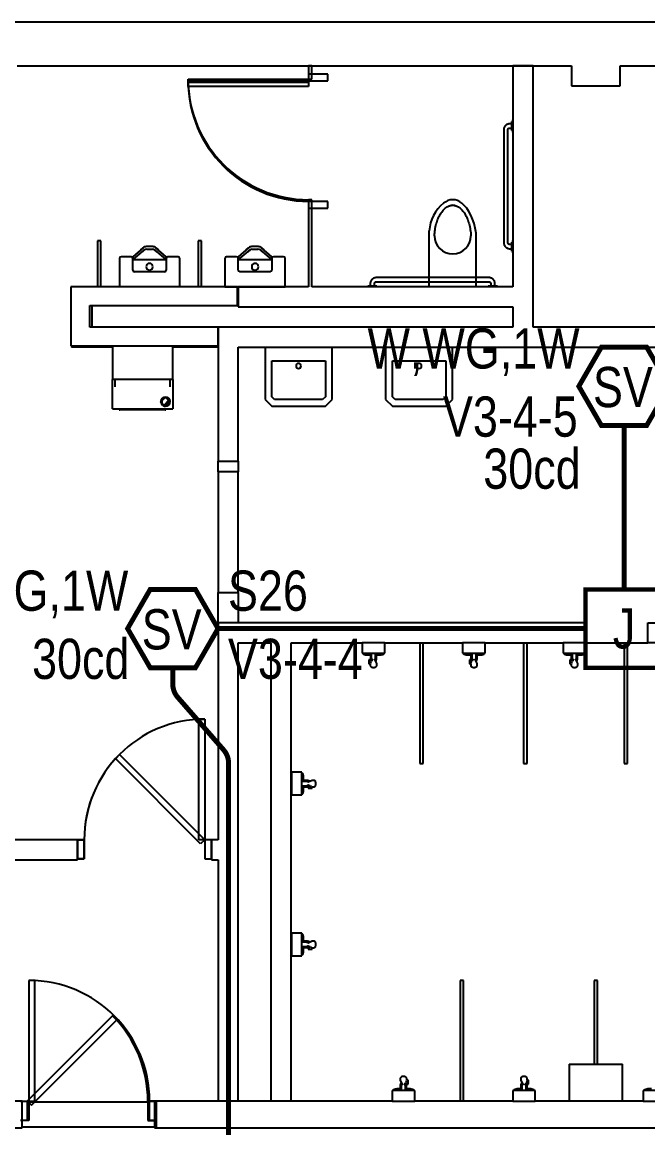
# Model space of a CAD drawing. Header units: inches. Extents: x 3516 to 15434, y -1454 to 5991.
# Drawn here: x 11132.4 to 11319.3, y 3495.1 to 3825.1 of the extents above; entities that cross this region are included whole.
import ezdxf
from ezdxf.enums import TextEntityAlignment as Align

# ---------------------------------------------------------------- set-up
doc = ezdxf.new("R2010")
doc.units = ezdxf.units.IN
doc.header["$LTSCALE"] = 0.25
doc.header["$MEASUREMENT"] = 0
for name, color, linetype in [('BACKGROUND', 8, 'Continuous'), ('CONDUIT', 6, 'Continuous'), ('JUNCTION BOX', 1, 'Continuous'), ('SPEAKER STROBE', 1, 'Continuous')]:
    doc.layers.add(name, color=color, linetype=linetype)
doc.styles.add('Arial', font='arial.ttf', dxfattribs={"width": 0.8})

# ---------------------------------------------------------------- blocks, each defined once
blk = doc.blocks.new('G4-S7VM')
at = {"layer": 'SPEAKER STROBE', "const_width": 1.46}
blk.add_lwpolyline([(13.83, 0.21), (7.08, 11.9), (-6.42, 11.9), (-13.17, 0.21), (-6.42, -11.49), (7.08, -11.49)], close=True, dxfattribs=at)
at = {"layer": 'SPEAKER STROBE', "style": 'Arial', "width": 0.8}
blk.add_text('SV', height=12, dxfattribs=at).set_placement((0, 0), align=Align.MIDDLE)
for tag, p in [('W', (-12.95, 11.52)), ('CANDELA', (-12.62, -8.82)), ('1/2W', (-12.62, -29.16))]:
    blk.add_attdef(tag, text='', height=12, dxfattribs=at).set_placement(p, align=Align.MIDDLE_RIGHT)
for tag, p in [('Speaker_Circuit', (16.8, 11.52)), ('Visual_Circuit', (16.8, -8.82))]:
    blk.add_attdef(tag, text='', height=12, dxfattribs=at).set_placement(p, align=Align.MIDDLE_LEFT)
blk = doc.blocks.new('JUNCTION BOX')
at = {"const_width": 1.3}
blk.add_lwpolyline([(-11.5, -11.68), (-11.5, 11.7), (11.89, 11.7), (11.89, -11.68)], close=True, dxfattribs=at)
at = {"style": 'Arial', "width": 0.8}
blk.add_text('J', height=12, dxfattribs=at).set_placement((0, 0), align=Align.MIDDLE)
blk.add_attdef('SUBSCRIPT', text='', height=12, dxfattribs=at).set_placement((-16.56, -9.02), align=Align.MIDDLE_RIGHT)

msp = doc.modelspace()

# ---------------------------------------------------------------- linework, layer by layer
at = {"layer": 'BACKGROUND'}
for p, q in [((11560.53, 3825.13), (10574.03, 3825.13)), ((11130.95, 3812.13), (11296.45, 3812.13)), ((11218.95, 3812.13), (11217.95, 3812.13)), ((11217.95, 3812.13), (11217.95, 3808.13)), ((11218.95, 3808.13), (11218.95, 3812.13)), ((11278.95, 3812.13), (11278.95, 3746.13)), ((11284.95, 3812.13), (11278.95, 3812.13)), ((11284.95, 3734.13), (11284.95, 3812.13)), ((11296.45, 3812.13), (11296.45, 3806.13)), ((11310.95, 3812.13), (11476.45, 3812.13)), ((11310.95, 3806.13), (11310.95, 3812.13)), ((11223.7, 3809.63), (11217.95, 3809.63)), ((11217.95, 3809.63), (11217.95, 3807.63)), ((11223.7, 3807.63), (11223.7, 3809.63)), ((11181.95, 3807.13), (11181.95, 3808.13)), ((11181.95, 3808.13), (11217.95, 3808.13)), ((11181.95, 3805.88), (11181.95, 3807.63)), ((11181.95, 3807.63), (11217.95, 3807.63)), ((11217.95, 3807.13), (11181.95, 3807.13)), ((11217.95, 3805.88), (11181.95, 3805.88)), ((11217.95, 3808.13), (11218.95, 3808.13)), ((11217.95, 3808.13), (11217.95, 3807.13)), ((11217.95, 3807.63), (11217.95, 3805.88)), ((11217.95, 3807.63), (11223.7, 3807.63)), ((11296.45, 3806.13), (11310.95, 3806.13)), ((11278.95, 3795.69), (11278.67, 3795.69)), ((11278.67, 3794.13), (11278.67, 3795.48)), ((11276.2, 3793.01), (11276.2, 3759.38)), ((11277.45, 3759.38), (11277.45, 3793.01)), ((11278.67, 3794.76), (11277.95, 3794.76)), ((11277.95, 3793.51), (11278.67, 3793.51)), ((11278.67, 3792.78), (11278.67, 3794.13)), ((11278.67, 3792.57), (11278.95, 3792.57)), ((11218.95, 3772.13), (11217.95, 3772.13)), ((11217.95, 3772.13), (11217.95, 3746.13)), ((11218.95, 3746.13), (11218.95, 3772.13)), ((11223.7, 3771.63), (11217.95, 3771.63)), ((11217.95, 3771.63), (11217.95, 3769.63)), ((11217.95, 3769.63), (11223.7, 3769.63)), ((11223.7, 3769.63), (11223.7, 3771.63)), ((11253.98, 3746.13), (11253.98, 3762.81)), ((11267.98, 3746.13), (11267.98, 3762.15)), ((11155.95, 3759.88), (11154.95, 3759.88)), ((11154.95, 3759.88), (11154.95, 3746.13)), ((11155.95, 3746.13), (11155.95, 3759.88)), ((11185.95, 3759.88), (11184.95, 3759.88)), ((11184.95, 3759.88), (11184.95, 3746.13)), ((11185.95, 3746.13), (11185.95, 3759.88)), ((11278.67, 3758.76), (11278.08, 3758.76)), ((11278.95, 3759.69), (11278.67, 3759.69)), ((11278.67, 3758.13), (11278.67, 3759.48)), ((11168.53, 3757.77), (11165.45, 3755.13)), ((11165.45, 3754.14), (11168.95, 3757.14)), ((11167.82, 3757.16), (11168.53, 3757.77)), ((11168.95, 3757.14), (11168.32, 3756.61)), ((11171.4, 3758.13), (11169.51, 3758.13)), ((11169.6, 3757.38), (11171.3, 3757.38)), ((11172.58, 3756.61), (11171.95, 3757.14)), ((11171.95, 3757.14), (11175.45, 3754.14)), ((11172.37, 3757.77), (11173.09, 3757.16)), ((11175.45, 3755.13), (11172.37, 3757.77)), ((11200.03, 3757.77), (11196.95, 3755.13)), ((11196.95, 3754.14), (11200.45, 3757.14)), ((11199.32, 3757.16), (11200.03, 3757.77)), ((11200.45, 3757.14), (11199.82, 3756.61)), ((11202.9, 3758.13), (11201.01, 3758.13)), ((11201.1, 3757.38), (11202.8, 3757.38)), ((11204.08, 3756.61), (11203.45, 3757.14)), ((11203.45, 3757.14), (11206.95, 3754.14)), ((11203.87, 3757.77), (11204.59, 3757.16)), ((11206.95, 3755.13), (11203.87, 3757.77)), ((11278.08, 3757.51), (11278.67, 3757.51)), ((11278.67, 3756.78), (11278.67, 3758.13)), ((11278.67, 3756.57), (11278.95, 3756.57)), ((11161.45, 3754.63), (11161.45, 3746.13)), ((11164.95, 3755.13), (11161.95, 3755.13)), ((11165.45, 3755.13), (11165.45, 3754.63)), ((11165.45, 3751.13), (11165.45, 3754.63)), ((11175.45, 3754.14), (11165.45, 3754.14)), ((11175.45, 3754.63), (11175.45, 3755.13)), ((11175.45, 3754.63), (11175.45, 3751.13)), ((11178.95, 3755.13), (11175.95, 3755.13)), ((11179.45, 3746.13), (11179.45, 3754.63)), ((11192.95, 3754.63), (11192.95, 3746.13)), ((11196.45, 3755.13), (11193.45, 3755.13)), ((11196.95, 3755.13), (11196.95, 3754.63)), ((11196.95, 3751.13), (11196.95, 3754.63)), ((11206.95, 3754.14), (11196.95, 3754.14)), ((11206.95, 3754.63), (11206.95, 3755.13)), ((11206.95, 3754.63), (11206.95, 3751.13)), ((11210.45, 3755.13), (11207.45, 3755.13)), ((11210.95, 3746.13), (11210.95, 3754.63)), ((11174.95, 3750.63), (11165.95, 3750.63)), ((11206.45, 3750.63), (11197.45, 3750.63)), ((11271.83, 3748.88), (11238.2, 3748.88)), ((11154.95, 3746.13), (11146.95, 3746.13)), ((11146.95, 3746.13), (11146.95, 3740.51)), ((11155.95, 3746.13), (11154.95, 3746.13)), ((11184.95, 3746.13), (11155.95, 3746.13)), ((11185.95, 3746.13), (11184.95, 3746.13)), ((11196.76, 3746.13), (11185.95, 3746.13)), ((11192.95, 3746.13), (11210.95, 3746.13)), ((11196.76, 3740.51), (11196.76, 3746.13)), ((11217.95, 3746.13), (11196.95, 3746.13)), ((11196.95, 3746.13), (11196.95, 3740.13)), ((11278.95, 3746.13), (11218.95, 3746.13)), ((11235.39, 3746.41), (11235.39, 3746.13)), ((11235.6, 3746.41), (11236.95, 3746.41)), ((11236.33, 3747.01), (11236.33, 3746.41)), ((11236.95, 3746.41), (11238.3, 3746.41)), ((11237.58, 3746.41), (11237.58, 3747.01)), ((11238.2, 3747.63), (11271.83, 3747.63)), ((11238.51, 3746.13), (11238.51, 3746.41)), ((11271.39, 3746.41), (11271.39, 3746.13)), ((11271.6, 3746.41), (11272.95, 3746.41)), ((11272.33, 3747.13), (11272.33, 3746.41)), ((11272.95, 3746.41), (11274.3, 3746.41)), ((11273.58, 3746.41), (11273.58, 3747.13)), ((11274.51, 3746.13), (11274.51, 3746.41)), ((11146.95, 3740.51), (11146.95, 3728.51)), ((11152.58, 3740.51), (11196.76, 3740.51)), ((11152.58, 3734.13), (11152.58, 3740.51)), ((11153.19, 3740.13), (11153.19, 3734.13)), ((11196.95, 3740.13), (11278.95, 3740.13)), ((11278.95, 3740.13), (11278.95, 3734.13)), ((11190.95, 3734.13), (11152.58, 3734.13)), ((11278.95, 3734.13), (11190.95, 3734.13)), ((11190.95, 3734.13), (11190.95, 3728.51)), ((11190.95, 3728.51), (11190.95, 3734.13)), ((11324.61, 3734.13), (11284.95, 3734.13)), ((11146.95, 3728.51), (11152.58, 3728.51)), ((11147.19, 3728.51), (11147.19, 3728.13)), ((11159.36, 3728.13), (11147.19, 3728.13)), ((11152.58, 3728.51), (11190.95, 3728.51)), ((11159.36, 3728.51), (11159.36, 3718.51)), ((11177.36, 3718.51), (11177.36, 3728.51)), ((11190.95, 3728.13), (11177.36, 3728.13)), ((11190.95, 3728.51), (11190.95, 3728.13)), ((11190.95, 3728.13), (11190.95, 3694.13)), ((11196.95, 3728.13), (11324.61, 3728.13)), ((11196.95, 3694.13), (11196.95, 3728.13)), ((11204.95, 3728.13), (11204.95, 3712.51)), ((11224.95, 3712.51), (11224.95, 3728.13)), ((11240.95, 3728.13), (11240.95, 3712.51)), ((11260.95, 3712.51), (11260.95, 3728.13)), ((11206.95, 3713.33), (11206.95, 3724.01)), ((11206.95, 3724.01), (11222.95, 3724.01)), ((11222.95, 3724.01), (11222.95, 3713.33)), ((11242.95, 3713.33), (11242.95, 3724.01)), ((11242.95, 3724.01), (11258.95, 3724.01)), ((11258.95, 3724.01), (11258.95, 3713.33)), ((11159.36, 3716.26), (11159.36, 3718.51)), ((11160.11, 3718.51), (11159.36, 3718.51)), ((11159.36, 3709.76), (11159.36, 3716.26)), ((11176.61, 3718.51), (11160.11, 3718.51)), ((11160.11, 3718.51), (11160.11, 3716.26)), ((11177.36, 3718.51), (11176.61, 3718.51)), ((11176.61, 3716.26), (11176.61, 3718.51)), ((11177.36, 3718.51), (11177.36, 3716.26)), ((11177.36, 3716.26), (11177.36, 3709.76)), ((11173.75, 3711.75), (11175.17, 3713.16)), ((11175.17, 3713.16), (11176.14, 3712.19)), ((11204.95, 3712.51), (11206.95, 3710.51)), ((11207.78, 3712.51), (11206.95, 3713.33)), ((11222.12, 3712.51), (11207.78, 3712.51)), ((11222.95, 3713.33), (11222.12, 3712.51)), ((11222.95, 3710.51), (11224.95, 3712.51)), ((11240.95, 3712.51), (11242.95, 3710.51)), ((11243.78, 3712.51), (11242.95, 3713.33)), ((11258.12, 3712.51), (11243.78, 3712.51)), ((11258.95, 3713.33), (11258.12, 3712.51)), ((11258.95, 3710.51), (11260.95, 3712.51)), ((11159.36, 3709.76), (11177.36, 3709.76)), ((11161.36, 3709.76), (11161.36, 3709.38)), ((11161.61, 3709.38), (11161.36, 3709.38)), ((11161.36, 3709.38), (11161.61, 3709.38)), ((11175.11, 3709.38), (11161.61, 3709.38)), ((11174.73, 3710.78), (11173.75, 3711.75)), ((11176.16, 3712.17), (11174.75, 3710.75)), ((11174.93, 3710.58), (11174.75, 3710.75)), ((11174.93, 3710.57), (11176.34, 3711.99)), ((11176.34, 3711.99), (11174.93, 3710.58)), ((11175.11, 3709.38), (11175.36, 3709.38)), ((11175.36, 3709.38), (11175.11, 3709.38)), ((11175.36, 3709.38), (11175.36, 3709.76)), ((11176.16, 3712.17), (11176.34, 3711.99)), ((11206.95, 3710.51), (11222.95, 3710.51)), ((11242.95, 3710.51), (11258.95, 3710.51)), ((11190.95, 3694.13), (11196.95, 3694.13)), ((11190.95, 3690.88), (11190.95, 3694.13)), ((11196.95, 3694.13), (11196.95, 3690.88)), ((11196.95, 3690.88), (11190.95, 3690.88)), ((11190.95, 3690.88), (11190.95, 3654.88)), ((11196.95, 3654.88), (11196.95, 3690.88)), ((11190.95, 3645.88), (11190.95, 3654.88)), ((11190.95, 3654.88), (11196.95, 3654.88)), ((11196.95, 3654.88), (11196.95, 3645.88)), ((11300.66, 3645.88), (11190.95, 3645.88)), ((11190.95, 3645.88), (11190.95, 3639.88)), ((11319.26, 3639.88), (11319.26, 3645.88)), ((11319.26, 3645.88), (11345.97, 3645.88)), ((11190.95, 3639.88), (11190.95, 3581.13)), ((11196.95, 3639.88), (11206.7, 3639.88)), ((11196.95, 3503.13), (11196.95, 3639.88)), ((11206.7, 3639.88), (11206.7, 3503.13)), ((11212.7, 3639.88), (11233.94, 3639.88)), ((11212.7, 3503.13), (11212.7, 3639.88)), ((11240.69, 3639.88), (11233.94, 3639.88)), ((11233.94, 3639.88), (11233.94, 3636.76)), ((11233.94, 3636.76), (11240.69, 3636.76)), ((11236.67, 3636.76), (11236.67, 3635.26)), ((11237.97, 3635.26), (11237.97, 3636.76)), ((11240.69, 3639.88), (11251.16, 3639.88)), ((11240.69, 3636.76), (11240.69, 3639.88)), ((11251.16, 3639.88), (11251.16, 3603.88)), ((11251.16, 3639.88), (11252.16, 3639.88)), ((11252.16, 3603.88), (11252.16, 3639.88)), ((11252.16, 3639.88), (11263.94, 3639.88)), ((11270.69, 3639.88), (11263.94, 3639.88)), ((11263.94, 3639.88), (11263.94, 3636.76)), ((11263.94, 3636.76), (11270.69, 3636.76)), ((11266.67, 3636.76), (11266.67, 3635.26)), ((11267.97, 3635.26), (11267.97, 3636.76)), ((11270.69, 3639.88), (11282.16, 3639.88)), ((11270.69, 3636.76), (11270.69, 3639.88)), ((11282.16, 3639.88), (11282.16, 3603.88)), ((11282.16, 3639.88), (11283.16, 3639.88)), ((11283.16, 3603.88), (11283.16, 3639.88)), ((11283.16, 3639.88), (11293.94, 3639.88)), ((11300.69, 3639.88), (11293.94, 3639.88)), ((11293.94, 3639.88), (11293.94, 3636.76)), ((11293.94, 3636.76), (11300.69, 3636.76)), ((11296.67, 3636.76), (11296.67, 3635.26)), ((11297.97, 3635.26), (11297.97, 3636.76)), ((11300.69, 3639.88), (11312.16, 3639.88)), ((11300.69, 3636.76), (11300.69, 3639.88)), ((11312.16, 3639.88), (11312.16, 3603.88)), ((11312.16, 3639.88), (11313.16, 3639.88)), ((11313.16, 3603.88), (11313.16, 3639.88)), ((11313.16, 3639.88), (11319.26, 3639.88)), ((11354.26, 3639.88), (11319.26, 3639.88)), ((11235.32, 3636.27), (11236.38, 3636.27)), ((11236.41, 3634.86), (11235.95, 3634.86)), ((11235.95, 3634.86), (11235.95, 3633.65)), ((11235.95, 3633.65), (11236.35, 3633.65)), ((11236.35, 3633.65), (11236.35, 3633.16)), ((11236.38, 3636.27), (11236.38, 3635.39)), ((11236.42, 3635), (11236.38, 3635)), ((11236.38, 3635), (11236.6, 3634.42)), ((11236.41, 3634.42), (11236.41, 3634.86)), ((11236.71, 3634.42), (11236.41, 3634.42)), ((11236.41, 3634.12), (11236.55, 3634.12)), ((11236.55, 3634.12), (11236.41, 3633.83)), ((11236.41, 3633.83), (11236.41, 3634.12)), ((11236.94, 3634.88), (11236.71, 3634.42)), ((11236.94, 3635.02), (11236.94, 3634.88)), ((11237.7, 3634.87), (11237.7, 3635.02)), ((11238.29, 3633.71), (11237.7, 3634.87)), ((11238, 3634.29), (11238.25, 3635)), ((11238.25, 3635), (11238.22, 3635)), ((11238.25, 3635.39), (11238.25, 3636.27)), ((11238.25, 3636.27), (11239.32, 3636.27)), ((11238.29, 3633.16), (11238.29, 3633.71)), ((11265.32, 3636.27), (11266.38, 3636.27)), ((11266.41, 3634.86), (11265.95, 3634.86)), ((11265.95, 3634.86), (11265.95, 3633.65)), ((11265.95, 3633.65), (11266.35, 3633.65)), ((11266.35, 3633.65), (11266.35, 3633.16)), ((11266.38, 3636.27), (11266.38, 3635.39)), ((11266.42, 3635), (11266.38, 3635)), ((11266.38, 3635), (11266.6, 3634.42)), ((11266.41, 3634.42), (11266.41, 3634.86)), ((11266.71, 3634.42), (11266.41, 3634.42)), ((11266.41, 3634.12), (11266.55, 3634.12)), ((11266.55, 3634.12), (11266.41, 3633.83)), ((11266.41, 3633.83), (11266.41, 3634.12)), ((11266.94, 3634.88), (11266.71, 3634.42)), ((11266.94, 3635.02), (11266.94, 3634.88)), ((11267.7, 3634.87), (11267.7, 3635.02)), ((11268.29, 3633.71), (11267.7, 3634.87)), ((11268, 3634.29), (11268.25, 3635)), ((11268.25, 3635), (11268.22, 3635)), ((11268.25, 3635.39), (11268.25, 3636.27)), ((11268.25, 3636.27), (11269.32, 3636.27)), ((11268.29, 3633.16), (11268.29, 3633.71)), ((11295.32, 3636.27), (11296.38, 3636.27)), ((11296.41, 3634.86), (11295.95, 3634.86)), ((11295.95, 3634.86), (11295.95, 3633.65)), ((11295.95, 3633.65), (11296.35, 3633.65)), ((11296.35, 3633.65), (11296.35, 3633.16)), ((11296.38, 3636.27), (11296.38, 3635.39)), ((11296.42, 3635), (11296.38, 3635)), ((11296.38, 3635), (11296.6, 3634.42)), ((11296.41, 3634.42), (11296.41, 3634.86)), ((11296.71, 3634.42), (11296.41, 3634.42)), ((11296.41, 3634.12), (11296.55, 3634.12)), ((11296.55, 3634.12), (11296.41, 3633.83)), ((11296.41, 3633.83), (11296.41, 3634.12)), ((11296.94, 3634.88), (11296.71, 3634.42)), ((11296.94, 3635.02), (11296.94, 3634.88)), ((11297.7, 3634.87), (11297.7, 3635.02)), ((11298.29, 3633.71), (11297.7, 3634.87)), ((11298, 3634.29), (11298.25, 3635)), ((11298.25, 3635), (11298.22, 3635)), ((11298.25, 3635.39), (11298.25, 3636.27)), ((11298.25, 3636.27), (11299.32, 3636.27)), ((11298.29, 3633.16), (11298.29, 3633.71)), ((11185.2, 3581.13), (11185.2, 3617.13)), ((11185.2, 3617.13), (11186.95, 3617.13)), ((11186.95, 3617.13), (11186.95, 3581.13)), ((11160.26, 3605.35), (11161.49, 3606.59)), ((11185.71, 3579.89), (11160.26, 3605.35)), ((11161.49, 3606.59), (11186.95, 3581.13)), ((11251.16, 3603.88), (11252.16, 3603.88)), ((11282.16, 3603.88), (11283.16, 3603.88)), ((11312.16, 3603.88), (11313.16, 3603.88)), ((11212.81, 3601.26), (11212.81, 3594.51)), ((11215.94, 3601.26), (11212.81, 3601.26)), ((11215.94, 3594.51), (11215.94, 3601.26)), ((11217.44, 3598.53), (11215.94, 3598.53)), ((11215.94, 3597.23), (11217.43, 3597.23)), ((11216.43, 3598.82), (11216.43, 3599.88)), ((11217.31, 3598.82), (11216.43, 3598.82)), ((11217.82, 3598.26), (11217.67, 3598.26)), ((11217.67, 3597.51), (11217.81, 3597.51)), ((11218.4, 3598.56), (11217.7, 3598.82)), ((11217.7, 3598.82), (11217.7, 3598.78)), ((11217.7, 3596.95), (11218.27, 3597.16)), ((11217.81, 3597.51), (11218.27, 3597.27)), ((11218.98, 3598.85), (11217.82, 3598.26)), ((11218.27, 3597.27), (11218.27, 3596.97)), ((11218.58, 3596.97), (11218.58, 3597.12)), ((11218.58, 3597.12), (11218.86, 3596.97)), ((11219.53, 3598.85), (11218.98, 3598.85)), ((11212.81, 3594.51), (11215.94, 3594.51)), ((11216.43, 3595.88), (11216.43, 3596.95)), ((11216.43, 3596.95), (11217.31, 3596.95)), ((11217.7, 3596.98), (11217.7, 3596.95)), ((11218.27, 3596.97), (11217.83, 3596.97)), ((11217.83, 3596.97), (11217.83, 3596.51)), ((11217.83, 3596.51), (11219.04, 3596.51)), ((11218.86, 3596.97), (11218.58, 3596.97)), ((11219.04, 3596.51), (11219.04, 3596.91)), ((11219.04, 3596.91), (11219.53, 3596.91)), ((11148.95, 3581.13), (11108.45, 3581.13)), ((11148.95, 3575.13), (11148.95, 3581.13)), ((11148.95, 3581.13), (11150.95, 3581.13)), ((11150.95, 3581.13), (11148.95, 3581.13)), ((11148.95, 3581.13), (11148.95, 3575.38)), ((11150.95, 3581.13), (11150.95, 3575.38)), ((11150.95, 3575.38), (11150.95, 3581.13)), ((11186.95, 3581.13), (11185.2, 3581.13)), ((11186.95, 3581.13), (11185.71, 3579.89)), ((11186.95, 3581.13), (11186.95, 3575.38)), ((11188.95, 3581.13), (11186.95, 3581.13)), ((11188.95, 3581.13), (11186.95, 3581.13)), ((11186.95, 3581.13), (11186.95, 3575.38)), ((11190.95, 3581.13), (11188.95, 3581.13)), ((11188.95, 3581.13), (11188.95, 3575.13)), ((11188.95, 3575.38), (11188.95, 3581.13)), ((11116.45, 3575.13), (11148.95, 3575.13)), ((11150.95, 3575.38), (11148.95, 3575.38)), ((11148.95, 3575.38), (11150.95, 3575.38)), ((11186.95, 3575.38), (11188.95, 3575.38)), ((11186.95, 3575.38), (11188.95, 3575.38)), ((11188.95, 3575.13), (11190.95, 3575.13)), ((11190.95, 3575.13), (11190.95, 3503.13)), ((11212.81, 3553.26), (11212.81, 3546.51)), ((11215.94, 3553.26), (11212.81, 3553.26)), ((11215.94, 3546.51), (11215.94, 3553.26)), ((11216.43, 3550.82), (11216.43, 3551.88)), ((11217.31, 3550.82), (11216.43, 3550.82)), ((11218.4, 3550.56), (11217.7, 3550.82)), ((11217.7, 3550.82), (11217.7, 3550.78)), ((11218.98, 3550.85), (11217.82, 3550.26)), ((11219.53, 3550.85), (11218.98, 3550.85)), ((11217.44, 3550.53), (11215.94, 3550.53)), ((11215.94, 3549.23), (11217.43, 3549.23)), ((11216.43, 3547.88), (11216.43, 3548.95)), ((11216.43, 3548.95), (11217.31, 3548.95)), ((11217.82, 3550.26), (11217.67, 3550.26)), ((11217.67, 3549.51), (11217.81, 3549.51)), ((11217.7, 3548.95), (11218.27, 3549.16)), ((11217.7, 3548.98), (11217.7, 3548.95)), ((11217.81, 3549.51), (11218.27, 3549.27)), ((11218.27, 3548.97), (11217.83, 3548.97)), ((11217.83, 3548.97), (11217.83, 3548.51)), ((11217.83, 3548.51), (11219.04, 3548.51)), ((11218.27, 3549.27), (11218.27, 3548.97)), ((11218.58, 3548.97), (11218.58, 3549.12)), ((11218.58, 3549.12), (11218.86, 3548.97)), ((11218.86, 3548.97), (11218.58, 3548.97)), ((11219.04, 3548.51), (11219.04, 3548.91)), ((11219.04, 3548.91), (11219.53, 3548.91)), ((11212.81, 3546.51), (11215.94, 3546.51)), ((11136.2, 3539.13), (11134.45, 3539.13)), ((11134.45, 3539.13), (11134.45, 3503.13)), ((11136.2, 3503.13), (11136.2, 3539.13)), ((11264.2, 3539.13), (11263.2, 3539.13)), ((11263.2, 3539.13), (11263.2, 3503.13)), ((11264.2, 3503.13), (11264.2, 3539.13)), ((11304.2, 3539.13), (11303.2, 3539.13)), ((11303.2, 3539.13), (11303.2, 3514.13)), ((11304.2, 3514.13), (11304.2, 3539.13)), ((11159.41, 3528.59), (11133.95, 3503.13)), ((11160.64, 3527.35), (11159.41, 3528.59)), ((11135.19, 3501.89), (11160.64, 3527.35)), ((11295.7, 3514.13), (11311.7, 3514.13)), ((11295.7, 3514.13), (11295.7, 3503.13)), ((11303.2, 3514.13), (11304.2, 3514.13)), ((11311.7, 3503.13), (11311.7, 3514.13)), ((11245.28, 3509.85), (11245.28, 3509.3)), ((11245.28, 3509.3), (11245.88, 3508.14)), ((11245.58, 3508.72), (11245.32, 3508.02)), ((11245.32, 3508.02), (11245.36, 3508.02)), ((11245.88, 3508.14), (11245.88, 3507.99)), ((11246.63, 3508.13), (11246.87, 3508.6)), ((11246.63, 3507.99), (11246.63, 3508.13)), ((11246.87, 3508.6), (11247.16, 3508.6)), ((11247.19, 3508.02), (11246.98, 3508.6)), ((11247.02, 3508.9), (11247.17, 3509.18)), ((11247.17, 3508.9), (11247.02, 3508.9)), ((11247.16, 3508.6), (11247.16, 3508.15)), ((11247.16, 3508.15), (11247.63, 3508.15)), ((11247.16, 3508.02), (11247.19, 3508.02)), ((11247.17, 3509.18), (11247.17, 3508.9)), ((11247.23, 3509.37), (11247.23, 3509.85)), ((11247.63, 3509.37), (11247.23, 3509.37)), ((11247.63, 3508.15), (11247.63, 3509.37)), ((11281.28, 3509.85), (11281.28, 3509.3)), ((11281.28, 3509.3), (11281.88, 3508.14)), ((11281.58, 3508.72), (11281.32, 3508.02)), ((11281.32, 3508.02), (11281.36, 3508.02)), ((11281.88, 3508.14), (11281.88, 3507.99)), ((11282.63, 3508.13), (11282.87, 3508.6)), ((11282.63, 3507.99), (11282.63, 3508.13)), ((11282.87, 3508.6), (11283.16, 3508.6)), ((11283.19, 3508.02), (11282.98, 3508.6)), ((11283.02, 3508.9), (11283.17, 3509.18)), ((11283.17, 3508.9), (11283.02, 3508.9)), ((11283.16, 3508.6), (11283.16, 3508.15)), ((11283.16, 3508.15), (11283.63, 3508.15)), ((11283.16, 3508.02), (11283.19, 3508.02)), ((11283.17, 3509.18), (11283.17, 3508.9)), ((11283.23, 3509.37), (11283.23, 3509.85)), ((11283.63, 3509.37), (11283.23, 3509.37)), ((11283.63, 3508.15), (11283.63, 3509.37)), ((11249.63, 3506.26), (11242.88, 3506.26)), ((11242.88, 3506.26), (11242.88, 3503.13)), ((11245.32, 3506.75), (11244.26, 3506.75)), ((11245.32, 3507.63), (11245.32, 3506.75)), ((11245.6, 3507.76), (11245.6, 3506.26)), ((11246.91, 3506.26), (11246.91, 3507.75)), ((11247.19, 3506.75), (11247.19, 3507.63)), ((11248.26, 3506.75), (11247.19, 3506.75)), ((11249.63, 3503.13), (11249.63, 3506.26)), ((11285.63, 3506.26), (11278.88, 3506.26)), ((11278.88, 3506.26), (11278.88, 3503.13)), ((11281.32, 3506.75), (11280.26, 3506.75)), ((11281.32, 3507.63), (11281.32, 3506.75)), ((11281.6, 3507.76), (11281.6, 3506.26)), ((11282.91, 3506.26), (11282.91, 3507.75)), ((11283.19, 3506.75), (11283.19, 3507.63)), ((11284.26, 3506.75), (11283.19, 3506.75)), ((11285.63, 3503.13), (11285.63, 3506.26)), ((11324.63, 3506.26), (11317.88, 3506.26)), ((11317.88, 3506.26), (11317.88, 3503.13)), ((11320.32, 3506.75), (11319.26, 3506.75)), ((11132.45, 3503.13), (10946.83, 3503.13)), ((11131.95, 3503.13), (11133.95, 3503.13)), ((11132.45, 3495.13), (11132.45, 3503.13)), ((11132.45, 3503.13), (11134.45, 3503.13)), ((11132.45, 3497.38), (11132.45, 3503.13)), ((11133.95, 3503.13), (11133.95, 3497.38)), ((11133.95, 3503.13), (11135.19, 3501.89)), ((11134.45, 3503.13), (11136.2, 3503.13)), ((11134.45, 3503.13), (11134.45, 3497.38)), ((11134.45, 3502.94), (11170.45, 3502.94)), ((11169.95, 3503.13), (11169.95, 3497.38)), ((11171.95, 3503.13), (11169.95, 3503.13)), ((11170.45, 3503.13), (11172.45, 3503.13)), ((11170.45, 3497.38), (11170.45, 3503.13)), ((11190.95, 3503.13), (11171.95, 3503.13)), ((11171.95, 3503.13), (11171.95, 3495.13)), ((11242.88, 3503.13), (11172.45, 3503.13)), ((11172.45, 3503.13), (11172.45, 3495.13)), ((11172.45, 3503.13), (11172.45, 3497.38)), ((11206.7, 3503.13), (11196.95, 3503.13)), ((11242.88, 3503.13), (11212.7, 3503.13)), ((11242.88, 3503.13), (11249.63, 3503.13)), ((11263.2, 3503.13), (11249.63, 3503.13)), ((11278.88, 3503.13), (11249.63, 3503.13)), ((11264.2, 3503.13), (11263.2, 3503.13)), ((11278.88, 3503.13), (11264.2, 3503.13)), ((11278.88, 3503.13), (11285.63, 3503.13)), ((11317.88, 3503.13), (11285.63, 3503.13)), ((11295.7, 3503.13), (11285.63, 3503.13)), ((11317.88, 3503.13), (11311.7, 3503.13)), ((11317.88, 3503.13), (11324.63, 3503.13)), ((10818.03, 3495.13), (11132.45, 3495.13)), ((11133.95, 3497.38), (11131.95, 3497.38)), ((11134.45, 3497.38), (11132.45, 3497.38)), ((11171.95, 3495.32), (11132.45, 3495.32)), ((11169.95, 3497.38), (11171.95, 3497.38)), ((11172.45, 3497.38), (11170.45, 3497.38)), ((11171.95, 3495.13), (11514.19, 3495.13)), ((11172.45, 3495.13), (11514.19, 3495.13))]:
    msp.add_line(p, q, dxfattribs=at)
at = {"layer": 'BACKGROUND', "flags": 128}
for points in [[(11277.95, 3794.76), (11277.88, 3794.75), (11277.81, 3794.75), (11277.74, 3794.74), (11277.67, 3794.73), (11277.6, 3794.72), (11277.53, 3794.71), (11277.47, 3794.69), (11277.4, 3794.67), (11277.33, 3794.64), (11277.27, 3794.62), (11277.21, 3794.59), (11277.14, 3794.56), (11277.08, 3794.53), (11277.02, 3794.49), (11276.96, 3794.45), (11276.91, 3794.41), (11276.85, 3794.37), (11276.8, 3794.32), (11276.75, 3794.27), (11276.7, 3794.23), (11276.65, 3794.17), (11276.6, 3794.12), (11276.56, 3794.07), (11276.52, 3794.01), (11276.48, 3793.95), (11276.44, 3793.89), (11276.41, 3793.83), (11276.38, 3793.77), (11276.35, 3793.71), (11276.32, 3793.64), (11276.3, 3793.57), (11276.27, 3793.51), (11276.26, 3793.44), (11276.24, 3793.37), (11276.23, 3793.3), (11276.22, 3793.23), (11276.21, 3793.17), (11276.2, 3793.1), (11276.2, 3793.03), (11276.2, 3793.01)], [(11277.45, 3793.01), (11277.45, 3793.03), (11277.45, 3793.05), (11277.45, 3793.07), (11277.46, 3793.09), (11277.46, 3793.11), (11277.46, 3793.13), (11277.47, 3793.14), (11277.48, 3793.16), (11277.48, 3793.18), (11277.49, 3793.2), (11277.5, 3793.22), (11277.51, 3793.24), (11277.52, 3793.25), (11277.53, 3793.27), (11277.54, 3793.29), (11277.55, 3793.3), (11277.56, 3793.32), (11277.57, 3793.34), (11277.59, 3793.35), (11277.6, 3793.37), (11277.62, 3793.38), (11277.63, 3793.39), (11277.65, 3793.4), (11277.66, 3793.42), (11277.68, 3793.43), (11277.7, 3793.44), (11277.71, 3793.45), (11277.73, 3793.46), (11277.75, 3793.46), (11277.77, 3793.47), (11277.79, 3793.48), (11277.81, 3793.49), (11277.83, 3793.49), (11277.85, 3793.5), (11277.87, 3793.5), (11277.89, 3793.5), (11277.91, 3793.5), (11277.93, 3793.51), (11277.95, 3793.51), (11277.95, 3793.51)], [(11276.2, 3759.38), (11276.2, 3759.31), (11276.21, 3759.23), (11276.21, 3759.16), (11276.22, 3759.08), (11276.24, 3759.01), (11276.25, 3758.94), (11276.27, 3758.86), (11276.3, 3758.79), (11276.32, 3758.72), (11276.35, 3758.65), (11276.38, 3758.58), (11276.41, 3758.52), (11276.45, 3758.45), (11276.49, 3758.39), (11276.53, 3758.32), (11276.57, 3758.26), (11276.62, 3758.2), (11276.67, 3758.15), (11276.72, 3758.09), (11276.77, 3758.04), (11276.82, 3757.99), (11276.88, 3757.94), (11276.94, 3757.89), (11277, 3757.85), (11277.06, 3757.8), (11277.13, 3757.76), (11277.19, 3757.73), (11277.26, 3757.69), (11277.33, 3757.66), (11277.4, 3757.63), (11277.47, 3757.61), (11277.54, 3757.59), (11277.61, 3757.57), (11277.68, 3757.55), (11277.76, 3757.53), (11277.83, 3757.52), (11277.91, 3757.51), (11277.98, 3757.51), (11278.06, 3757.51), (11278.08, 3757.51)], [(11278.08, 3758.76), (11278.05, 3758.76), (11278.03, 3758.76), (11278, 3758.76), (11277.98, 3758.76), (11277.95, 3758.77), (11277.93, 3758.77), (11277.9, 3758.78), (11277.88, 3758.79), (11277.86, 3758.8), (11277.83, 3758.81), (11277.81, 3758.82), (11277.79, 3758.83), (11277.77, 3758.84), (11277.74, 3758.85), (11277.72, 3758.87), (11277.7, 3758.88), (11277.68, 3758.9), (11277.66, 3758.91), (11277.65, 3758.93), (11277.63, 3758.95), (11277.61, 3758.96), (11277.59, 3758.98), (11277.58, 3759), (11277.56, 3759.02), (11277.55, 3759.04), (11277.54, 3759.07), (11277.52, 3759.09), (11277.51, 3759.11), (11277.5, 3759.13), (11277.49, 3759.15), (11277.48, 3759.18), (11277.48, 3759.2), (11277.47, 3759.23), (11277.46, 3759.25), (11277.46, 3759.28), (11277.46, 3759.3), (11277.45, 3759.32), (11277.45, 3759.35), (11277.45, 3759.37), (11277.45, 3759.38)], [(11238.2, 3748.88), (11238.13, 3748.88), (11238.05, 3748.88), (11237.98, 3748.87), (11237.9, 3748.86), (11237.83, 3748.84), (11237.75, 3748.83), (11237.68, 3748.81), (11237.61, 3748.79), (11237.54, 3748.76), (11237.47, 3748.73), (11237.4, 3748.7), (11237.33, 3748.67), (11237.27, 3748.63), (11237.2, 3748.59), (11237.14, 3748.55), (11237.08, 3748.51), (11237.02, 3748.46), (11236.96, 3748.42), (11236.91, 3748.37), (11236.86, 3748.31), (11236.8, 3748.26), (11236.76, 3748.2), (11236.71, 3748.14), (11236.66, 3748.08), (11236.62, 3748.02), (11236.58, 3747.96), (11236.55, 3747.89), (11236.51, 3747.82), (11236.48, 3747.76), (11236.45, 3747.69), (11236.43, 3747.62), (11236.4, 3747.54), (11236.38, 3747.47), (11236.37, 3747.4), (11236.35, 3747.33), (11236.34, 3747.25), (11236.33, 3747.18), (11236.33, 3747.1), (11236.33, 3747.03), (11236.33, 3747.01)], [(11273.58, 3747.13), (11273.57, 3747.2), (11273.57, 3747.27), (11273.56, 3747.34), (11273.55, 3747.41), (11273.54, 3747.48), (11273.53, 3747.55), (11273.51, 3747.62), (11273.49, 3747.68), (11273.46, 3747.75), (11273.44, 3747.81), (11273.41, 3747.88), (11273.38, 3747.94), (11273.34, 3748), (11273.31, 3748.06), (11273.27, 3748.12), (11273.23, 3748.18), (11273.19, 3748.23), (11273.14, 3748.29), (11273.09, 3748.34), (11273.04, 3748.39), (11272.99, 3748.43), (11272.94, 3748.48), (11272.89, 3748.52), (11272.83, 3748.56), (11272.77, 3748.6), (11272.71, 3748.64), (11272.65, 3748.67), (11272.59, 3748.71), (11272.52, 3748.74), (11272.46, 3748.76), (11272.39, 3748.79), (11272.33, 3748.81), (11272.26, 3748.83), (11272.19, 3748.84), (11272.12, 3748.86), (11272.05, 3748.87), (11271.98, 3748.87), (11271.91, 3748.88), (11271.84, 3748.88), (11271.83, 3748.88)], [(11237.58, 3747.01), (11237.58, 3747.03), (11237.58, 3747.06), (11237.58, 3747.08), (11237.58, 3747.11), (11237.59, 3747.13), (11237.59, 3747.15), (11237.6, 3747.18), (11237.61, 3747.2), (11237.62, 3747.23), (11237.62, 3747.25), (11237.64, 3747.27), (11237.65, 3747.3), (11237.66, 3747.32), (11237.67, 3747.34), (11237.68, 3747.36), (11237.7, 3747.38), (11237.71, 3747.4), (11237.73, 3747.42), (11237.75, 3747.44), (11237.77, 3747.45), (11237.78, 3747.47), (11237.8, 3747.49), (11237.82, 3747.5), (11237.84, 3747.52), (11237.86, 3747.53), (11237.88, 3747.55), (11237.91, 3747.56), (11237.93, 3747.57), (11237.95, 3747.58), (11237.97, 3747.59), (11238, 3747.6), (11238.02, 3747.61), (11238.05, 3747.61), (11238.07, 3747.62), (11238.09, 3747.62), (11238.12, 3747.63), (11238.14, 3747.63), (11238.17, 3747.63), (11238.19, 3747.63), (11238.2, 3747.63)], [(11271.83, 3747.63), (11271.85, 3747.63), (11271.87, 3747.63), (11271.89, 3747.63), (11271.91, 3747.63), (11271.92, 3747.62), (11271.94, 3747.62), (11271.96, 3747.61), (11271.98, 3747.61), (11272, 3747.6), (11272.02, 3747.59), (11272.04, 3747.58), (11272.06, 3747.57), (11272.07, 3747.57), (11272.09, 3747.56), (11272.11, 3747.54), (11272.12, 3747.53), (11272.14, 3747.52), (11272.16, 3747.51), (11272.17, 3747.49), (11272.18, 3747.48), (11272.2, 3747.47), (11272.21, 3747.45), (11272.22, 3747.43), (11272.24, 3747.42), (11272.25, 3747.4), (11272.26, 3747.38), (11272.27, 3747.37), (11272.28, 3747.35), (11272.28, 3747.33), (11272.29, 3747.31), (11272.3, 3747.29), (11272.3, 3747.27), (11272.31, 3747.26), (11272.31, 3747.24), (11272.32, 3747.22), (11272.32, 3747.2), (11272.32, 3747.18), (11272.32, 3747.16), (11272.33, 3747.14), (11272.33, 3747.13)], [(11175.23, 3713.01), (11175.19, 3713.01), (11175.14, 3713), (11175.1, 3713), (11175.05, 3712.99), (11175.01, 3712.98), (11174.96, 3712.97), (11174.92, 3712.96), (11174.88, 3712.95), (11174.84, 3712.93), (11174.79, 3712.92), (11174.75, 3712.9), (11174.71, 3712.88), (11174.67, 3712.86), (11174.63, 3712.83), (11174.6, 3712.81), (11174.56, 3712.78), (11174.52, 3712.76), (11174.49, 3712.73), (11174.46, 3712.7), (11174.42, 3712.67), (11174.39, 3712.63), (11174.36, 3712.6), (11174.34, 3712.56), (11174.31, 3712.53), (11174.29, 3712.49), (11174.26, 3712.45), (11174.24, 3712.41), (11174.22, 3712.37), (11174.2, 3712.33), (11174.18, 3712.29), (11174.17, 3712.25), (11174.15, 3712.2), (11174.14, 3712.16), (11174.13, 3712.12), (11174.12, 3712.07), (11174.12, 3712.03), (11174.11, 3711.98), (11174.11, 3711.94), (11174.11, 3711.89), (11174.11, 3711.85), (11174.11, 3711.8), (11174.11, 3711.76), (11174.12, 3711.71), (11174.13, 3711.67), (11174.14, 3711.63), (11174.15, 3711.58), (11174.16, 3711.54), (11174.17, 3711.5), (11174.19, 3711.45), (11174.21, 3711.41), (11174.23, 3711.37), (11174.25, 3711.33), (11174.27, 3711.29), (11174.3, 3711.26), (11174.32, 3711.22), (11174.35, 3711.18)], [(11175.23, 3710.76), (11175.28, 3710.76), (11175.32, 3710.76), (11175.37, 3710.76), (11175.41, 3710.77), (11175.46, 3710.78), (11175.5, 3710.79), (11175.54, 3710.8), (11175.59, 3710.81), (11175.63, 3710.83), (11175.67, 3710.85), (11175.71, 3710.86), (11175.75, 3710.88), (11175.79, 3710.91), (11175.83, 3710.93), (11175.87, 3710.95), (11175.9, 3710.98), (11175.94, 3711.01), (11175.97, 3711.04), (11176.01, 3711.07), (11176.04, 3711.1), (11176.07, 3711.13), (11176.1, 3711.16), (11176.13, 3711.2), (11176.15, 3711.24), (11176.18, 3711.27), (11176.2, 3711.31), (11176.22, 3711.35), (11176.24, 3711.39), (11176.26, 3711.43), (11176.28, 3711.47), (11176.3, 3711.52), (11176.31, 3711.56), (11176.32, 3711.6), (11176.33, 3711.65), (11176.34, 3711.69), (11176.35, 3711.73), (11176.35, 3711.78), (11176.36, 3711.82), (11176.36, 3711.87), (11176.36, 3711.91), (11176.35, 3711.96), (11176.35, 3712), (11176.34, 3712.05), (11176.34, 3712.09), (11176.33, 3712.14), (11176.32, 3712.18), (11176.3, 3712.22), (11176.29, 3712.27), (11176.27, 3712.31), (11176.25, 3712.35), (11176.24, 3712.39), (11176.21, 3712.43), (11176.19, 3712.47), (11176.17, 3712.51), (11176.14, 3712.54), (11176.11, 3712.58), (11176.09, 3712.61), (11176.06, 3712.65), (11176.02, 3712.68), (11175.99, 3712.71), (11175.96, 3712.74), (11175.92, 3712.77), (11175.89, 3712.8), (11175.85, 3712.82), (11175.81, 3712.85), (11175.77, 3712.87), (11175.73, 3712.89), (11175.69, 3712.91), (11175.65, 3712.93), (11175.61, 3712.94), (11175.57, 3712.96), (11175.52, 3712.97), (11175.48, 3712.98), (11175.44, 3712.99), (11175.39, 3713), (11175.35, 3713), (11175.3, 3713), (11175.26, 3713.01), (11175.23, 3713.01)], [(11175.12, 3710.76), (11175.16, 3710.76), (11175.21, 3710.76), (11175.23, 3710.76)]]:
    msp.add_lwpolyline(points, dxfattribs=at)
at = {"layer": 'BACKGROUND'}
for centre, radius, start, end in [((11217.95, 3808.13), 36, 180, 270), ((11217.95, 3807.63), 36, 180, 270), ((11260.97, 3768.18), 3.95, 46.8254, 133.1746), ((11265.14, 3762.25), 11.17, 127.9734, 177.1525), ((11260.97, 3768.26), 2.22, 63.624, 116.376), ((11260.97, 3761.38), 5.44, 180, 270), ((11260.97, 3761.38), 5.44, 270, 0), ((11169.51, 3756.63), 1.5, 90, 130.6013), ((11169.6, 3756.38), 1, 90, 130.6013), ((11171.3, 3756.38), 1, 49.3987, 90), ((11171.4, 3756.63), 1.5, 49.3987, 90), ((11201.01, 3756.63), 1.5, 90, 130.6013), ((11201.1, 3756.38), 1, 90, 130.6013), ((11202.8, 3756.38), 1, 49.3987, 90), ((11202.9, 3756.63), 1.5, 49.3987, 90), ((11161.95, 3754.63), 0.5, 90, 180), ((11164.95, 3754.63), 0.5, 0, 90), ((11170.45, 3752.13), 1, 0, 180), ((11170.45, 3752.13), 1, 0, 180), ((11170.45, 3752.13), 1, 180, 0), ((11170.45, 3752.13), 1, 180, 0), ((11175.95, 3754.63), 0.5, 90, 180), ((11178.95, 3754.63), 0.5, 0, 90), ((11193.45, 3754.63), 0.5, 90, 180), ((11196.45, 3754.63), 0.5, 0, 90), ((11201.95, 3752.13), 1, 0, 180), ((11201.95, 3752.13), 1, 0, 180), ((11201.95, 3752.13), 1, 180, 0), ((11201.95, 3752.13), 1, 180, 0), ((11207.45, 3754.63), 0.5, 90, 180), ((11210.45, 3754.63), 0.5, 0, 90), ((11165.95, 3751.13), 0.5, 180, 270), ((11174.95, 3751.13), 0.5, 270, 0), ((11197.45, 3751.13), 0.5, 180, 270), ((11206.45, 3751.13), 0.5, 270, 0), ((11214.95, 3722.51), 0.75, 0, 180), ((11214.95, 3722.51), 0.75, 0, 180), ((11214.95, 3722.51), 0.75, 180, 0), ((11214.95, 3722.51), 0.75, 180, 0), ((11250.95, 3722.51), 0.75, 0, 180), ((11250.95, 3722.51), 0.75, 0, 180), ((11250.95, 3722.51), 0.75, 180, 0), ((11250.95, 3722.51), 0.75, 180, 0), ((11175.23, 3711.88), 1.37, 90, 180), ((11175.23, 3711.88), 1.37, 270, 90), ((11175.23, 3711.88), 1.12, 7.7092, 75.7788), ((11175.23, 3711.88), 1.37, 193.9839, 256.0161), ((11175.23, 3711.88), 1.37, 257.0246, 270), ((11175.23, 3711.88), 1.12, 264.7803, 270), ((11175.23, 3711.88), 1.12, 270, 280.4747), ((11175.23, 3711.88), 1.12, 290.9063, 353.4679), ((11235.37, 3638.23), 1.97, 228.6292, 268.5605), ((11239.27, 3638.23), 1.97, 271.4395, 311.3708), ((11265.37, 3638.23), 1.97, 228.6292, 268.5605), ((11269.27, 3638.23), 1.97, 271.4395, 311.3708), ((11295.37, 3638.23), 1.97, 228.6292, 268.5605), ((11299.27, 3638.23), 1.97, 271.4395, 311.3708), ((11238.09, 3635.34), 1.71, 178.5192, 191.7063), ((11237.32, 3635.74), 0.813, 216.4021, 242.1879), ((11237.32, 3635.74), 0.813, 297.8121, 323.2218), ((11236.55, 3635.34), 1.71, 348.2937, 1.4808), ((11268.09, 3635.34), 1.71, 178.5192, 191.7063), ((11267.32, 3635.74), 0.813, 216.4021, 242.1879), ((11267.32, 3635.74), 0.813, 297.8121, 323.2218), ((11266.55, 3635.34), 1.71, 348.2937, 1.4808), ((11298.09, 3635.34), 1.71, 178.5192, 191.7063), ((11297.32, 3635.74), 0.813, 216.4021, 242.1879), ((11297.32, 3635.74), 0.813, 297.8121, 323.2218), ((11296.55, 3635.34), 1.71, 348.2937, 1.4808), ((11186.95, 3581.13), 36, 90, 180), ((11186.95, 3581.13), 36, 135, 180), ((11214.46, 3599.83), 1.97, 1.4395, 41.3708), ((11217.35, 3597.11), 1.71, 78.2937, 91.4808), ((11216.95, 3597.88), 0.813, 306.4021, 332.1879), ((11216.95, 3597.88), 0.813, 27.8121, 53.2218), ((11214.46, 3595.93), 1.97, 318.6292, 358.5605), ((11217.35, 3598.65), 1.71, 268.5192, 281.7063), ((11214.46, 3551.83), 1.97, 1.4395, 41.3708), ((11217.35, 3549.11), 1.71, 78.2937, 91.4808), ((11214.46, 3547.93), 1.97, 318.6292, 358.5605), ((11217.35, 3550.65), 1.71, 268.5192, 281.7063), ((11216.95, 3549.88), 0.813, 306.4021, 332.1879), ((11216.95, 3549.88), 0.813, 27.8121, 53.2218), ((11134.45, 3503.13), 36, 0, 90), ((11133.95, 3503.13), 36, 0, 45), ((11247.03, 3507.67), 1.71, 168.2937, 181.4808), ((11246.26, 3507.27), 0.813, 117.8121, 143.2218), ((11246.25, 3507.27), 0.813, 36.4021, 62.1879), ((11245.49, 3507.67), 1.71, 358.5192, 11.7063), ((11283.03, 3507.67), 1.71, 168.2937, 181.4808), ((11282.26, 3507.27), 0.813, 117.8121, 143.2218), ((11282.25, 3507.27), 0.813, 36.4021, 62.1879), ((11281.49, 3507.67), 1.71, 358.5192, 11.7063), ((11244.31, 3504.78), 1.97, 91.4395, 131.3708), ((11248.21, 3504.78), 1.97, 48.6292, 88.5605), ((11280.31, 3504.78), 1.97, 91.4395, 131.3708), ((11284.21, 3504.78), 1.97, 48.6292, 88.5605), ((11319.31, 3504.78), 1.97, 91.4395, 131.3708)]:
    msp.add_arc(centre, radius, start, end, dxfattribs=at)
msp.add_ellipse((11260.98, 3758.81), major_axis=(0, 13.2), ratio=0.54827, start_param=4.968903, end_param=5.903017, dxfattribs=at)
for points in [[(11255.52, 3761.38), (11255.55, 3762), (11255.68, 3763.22), (11256.05, 3764.95), (11256.59, 3766.53), (11257.27, 3767.91), (11258.08, 3769.03), (11258.99, 3769.86), (11259.96, 3770.36), (11260.63, 3770.48), (11260.97, 3770.48)], [(11260.97, 3770.48), (11261.3, 3770.48), (11261.97, 3770.36), (11262.94, 3769.86), (11263.85, 3769.03), (11264.66, 3767.91), (11265.34, 3766.53), (11265.88, 3764.95), (11266.25, 3763.22), (11266.38, 3762), (11266.41, 3761.38)], [(11236.35, 3633.16), (11236.35, 3633.08), (11236.4, 3632.92), (11236.62, 3632.71), (11236.94, 3632.58), (11237.32, 3632.53), (11237.7, 3632.58), (11238.03, 3632.71), (11238.24, 3632.92), (11238.29, 3633.08), (11238.29, 3633.16)], [(11266.35, 3633.16), (11266.35, 3633.08), (11266.4, 3632.92), (11266.62, 3632.71), (11266.94, 3632.58), (11267.32, 3632.53), (11267.7, 3632.58), (11268.03, 3632.71), (11268.24, 3632.92), (11268.29, 3633.08), (11268.29, 3633.16)], [(11296.35, 3633.16), (11296.35, 3633.08), (11296.4, 3632.92), (11296.62, 3632.71), (11296.94, 3632.58), (11297.32, 3632.53), (11297.7, 3632.58), (11298.03, 3632.71), (11298.24, 3632.92), (11298.29, 3633.08), (11298.29, 3633.16)], [(11219.53, 3596.91), (11219.61, 3596.91), (11219.77, 3596.96), (11219.98, 3597.18), (11220.11, 3597.5), (11220.16, 3597.88), (11220.11, 3598.26), (11219.98, 3598.59), (11219.77, 3598.8), (11219.61, 3598.85), (11219.53, 3598.85)], [(11219.53, 3548.91), (11219.61, 3548.91), (11219.77, 3548.96), (11219.98, 3549.18), (11220.11, 3549.5), (11220.16, 3549.88), (11220.11, 3550.26), (11219.98, 3550.59), (11219.77, 3550.8), (11219.61, 3550.85), (11219.53, 3550.85)], [(11247.23, 3509.85), (11247.23, 3509.94), (11247.18, 3510.09), (11246.96, 3510.3), (11246.64, 3510.44), (11246.25, 3510.48), (11245.87, 3510.44), (11245.55, 3510.3), (11245.33, 3510.09), (11245.28, 3509.94), (11245.28, 3509.85)], [(11283.23, 3509.85), (11283.23, 3509.94), (11283.18, 3510.09), (11282.96, 3510.3), (11282.64, 3510.44), (11282.25, 3510.48), (11281.87, 3510.44), (11281.55, 3510.3), (11281.33, 3510.09), (11281.28, 3509.94), (11281.28, 3509.85)]]:
    msp.add_open_spline(points, degree=3, dxfattribs=at)
for points, knots in [([(11174.14, 3712.15), (11174.14, 3712.16), (11174.15, 3712.19), (11174.17, 3712.26), (11174.21, 3712.35), (11174.25, 3712.44), (11174.31, 3712.53), (11174.37, 3712.61), (11174.44, 3712.68), (11174.51, 3712.75), (11174.59, 3712.81), (11174.71, 3712.88), (11174.83, 3712.93), (11174.92, 3712.96), (11174.95, 3712.97), (11174.96, 3712.97)], [-0.420534, -0.420534, -0.420534, -0.420534, -0.4166667, -0.3888889, -0.3611111, -0.3333333, -0.3055556, -0.2777778, -0.25, -0.2222222, -0.1944444, -0.1666667, -0.1111111, -0.0833333, -0.0811348, -0.0811348, -0.0811348, -0.0811348]), ([(11175.38, 3712.97), (11175.41, 3712.96), (11175.48, 3712.94), (11175.57, 3712.89), (11175.66, 3712.82), (11175.72, 3712.73), (11175.75, 3712.67), (11175.76, 3712.64)], [-0.9262896, -0.9262896, -0.9262896, -0.9262896, -0.875, -0.8125, -0.75, -0.6875, -0.625, -0.625, -0.625, -0.625])]:
    msp.add_open_spline(points, degree=3, knots=knots, dxfattribs=at)
at = {"layer": 'CONDUIT', "lineweight": 0, "const_width": 1.5}
for points in [[(11312.13, 3704.75), (11312.13, 3655.82)], [(11190.89, 3644.13), (11300.66, 3644.13)]]:
    msp.add_lwpolyline(points, dxfattribs=at)
msp.add_lwpolyline([(11194.05, 3279.18), (11194.05, 3603.98, 0.181348), (11192.57, 3607.93), (11178.87, 3623.63, -0.181348), (11177.39, 3627.57), (11177.39, 3632.44)], format="xyb", dxfattribs=at)

# ---------------------------------------------------------------- block references
at = {"layer": 'JUNCTION BOX'}
msp.add_blockref('JUNCTION BOX', (11312.15, 3644.12), dxfattribs=at)
at = {"layer": 'SPEAKER STROBE'}
ref = msp.add_blockref('G4-S7VM', (11311.8, 3716.23), dxfattribs=at)
ref.add_attrib('W', 'W,WG,1W', dxfattribs={"height": 12, "style": 'Arial', "width": 0.8}).set_placement((11298.86, 3727.75), align=Align.MIDDLE_RIGHT)
ref.add_attrib('Speaker_Circuit', 'S26', dxfattribs={"height": 12, "style": 'Arial', "width": 0.8}).set_placement((11328.6, 3727.75), align=Align.MIDDLE_LEFT)
ref.add_attrib('Visual_Circuit', 'V3-4-5', dxfattribs={"height": 12, "style": 'Arial', "width": 0.8}).set_placement((11258.06, 3707.41), align=Align.MIDDLE_LEFT)
ref.add_attrib('CANDELA', '30cd', dxfattribs={"height": 12, "style": 'Arial', "width": 0.8}).set_placement((11299.18, 3691.87), align=Align.MIDDLE_RIGHT)
msp.add_blockref('G4-S7VM', (11177.07, 3643.93), dxfattribs=at).add_auto_attribs({'W': 'W,WG,1W', 'Speaker_Circuit': 'S26', 'Visual_Circuit': 'V3-4-4', 'CANDELA': '30cd'})

doc.saveas('drawing.dxf')
